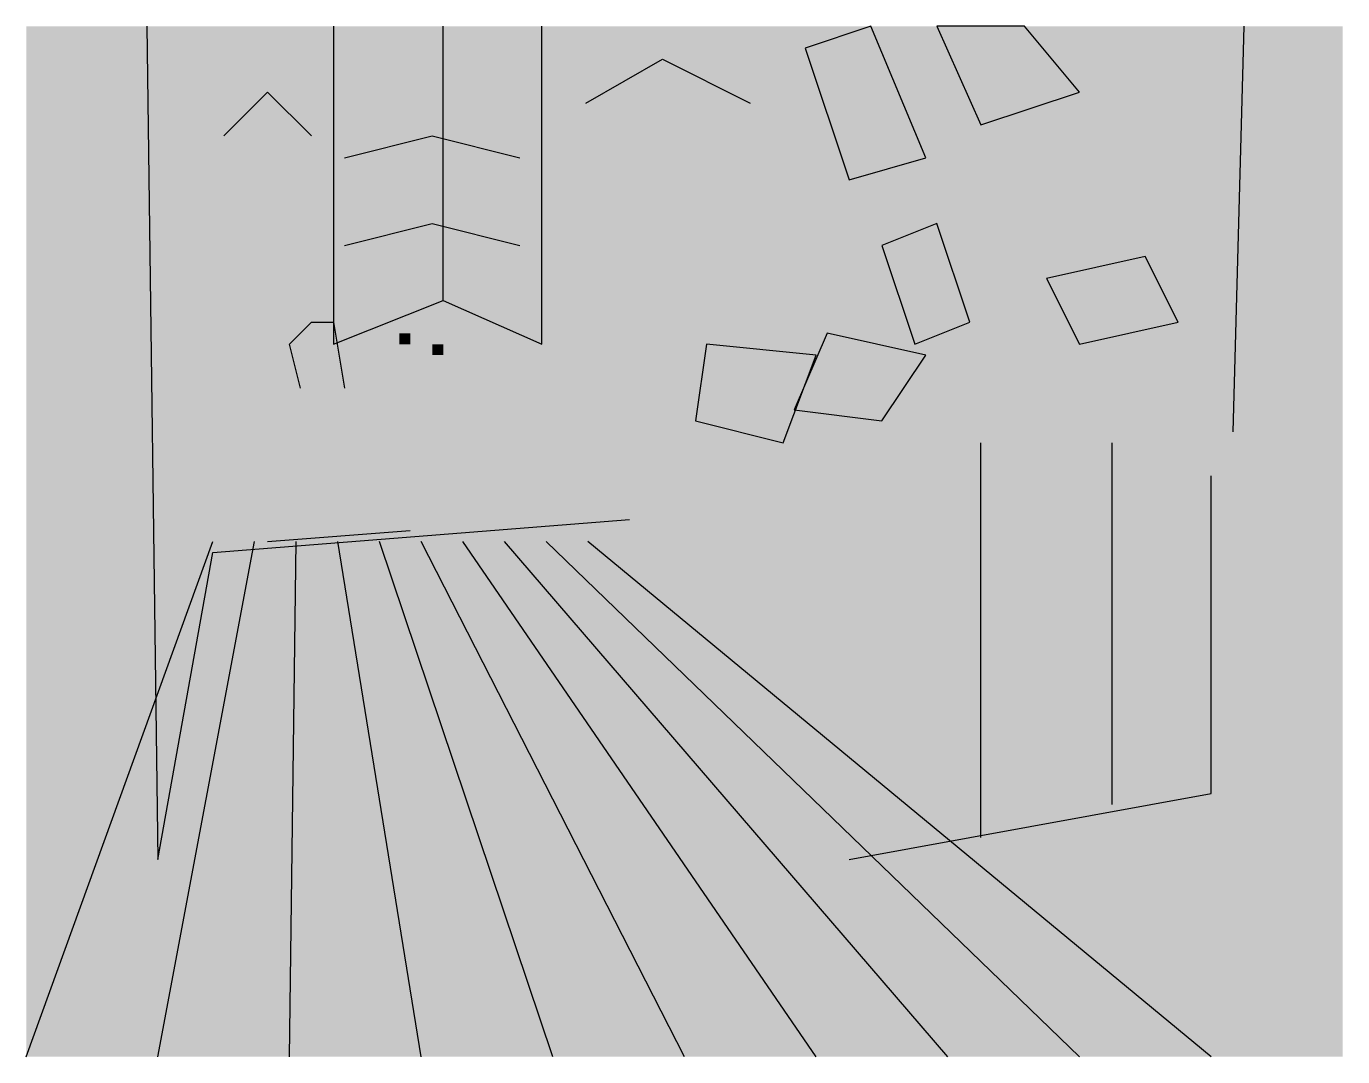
# Model space of a CAD drawing. Extents: x 0 to 120, y 0 to 94.
import ezdxf

# ---------------------------------------------------------------- set-up
doc = ezdxf.new("R2010")
doc.units = 0

msp = doc.modelspace()

# ---------------------------------------------------------------- linework, layer by layer
at = {"layer": '', "color": 0}
for p, q in [((11, 94), (12, 18)), ((28, 94), (28, 65)), ((38, 69), (38, 94)), ((47, 65), (47, 94)), ((77, 94), (71, 92)), ((82, 82), (77, 94)), ((91, 94), (83, 94)), ((83, 94), (87, 85)), ((96, 88), (91, 94)), ((111, 94), (110, 57)), ((71, 92), (75, 80)), ((51, 87), (58, 91)), ((58, 91), (66, 87)), ((18, 84), (22, 88)), ((22, 88), (26, 84)), ((87, 85), (96, 88)), ((29, 82), (37, 84)), ((37, 84), (45, 82)), ((75, 80), (82, 82)), ((29, 74), (37, 76)), ((37, 76), (45, 74)), ((83, 76), (78, 74)), ((86, 67), (83, 76)), ((78, 74), (81, 65)), ((102, 73), (93, 71)), ((105, 67), (102, 73)), ((93, 71), (96, 65)), ((28, 65), (38, 69)), ((38, 69), (47, 65)), ((24, 65), (26, 67)), ((26, 67), (28, 67)), ((28, 67), (29, 61)), ((73, 66), (70, 59)), ((82, 64), (73, 66)), ((81, 65), (86, 67)), ((96, 65), (105, 67)), ((25, 61), (24, 65)), ((62, 65), (61, 58)), ((72, 64), (62, 65)), ((69, 56), (72, 64)), ((78, 58), (82, 64)), ((70, 59), (78, 58)), ((61, 58), (69, 56)), ((87, 20), (87, 56)), ((99, 23), (99, 56)), ((108, 24), (108, 53)), ((17, 46), (55, 49)), ((22, 47), (35, 48)), ((0, 0), (17, 47)), ((12, 0), (20.8, 47)), ((24, 0), (24.6, 47)), ((36, 0), (28.4, 47)), ((48, 0), (32.2, 47)), ((60, 0), (36, 47)), ((72, 0), (39.8, 47)), ((84, 0), (43.6, 47)), ((96, 0), (47.4, 47)), ((108, 0), (51.2, 47)), ((12, 18), (17, 46)), ((75, 18), (108, 24))]:
    msp.add_line(p, q, dxfattribs=at)
for points in [[(0, 0), (120, 0), (0, 94), (120, 94)], [(0, 0), (13, 19), (0, 94), (12, 94)], [(28, 65), (47, 65), (28, 94), (47, 94)], [(75, 80), (77, 94), (71, 92)], [(75, 80), (82, 82), (77, 94)], [(87, 85), (91, 94), (83, 94)], [(87, 85), (96, 88), (91, 94)], [(109, 9), (120, 0), (110, 94), (120, 94)], [(30, 67), (37, 70), (30, 90), (37, 92)], [(39, 70), (45, 68), (39, 92), (45, 90)], [(51, 75), (66, 75), (51, 87), (66, 87)], [(52, 76), (65, 76), (52, 86), (65, 86)], [(18, 71), (26, 71), (18, 84), (26, 84)], [(19, 72), (25, 72), (19, 83), (25, 83)], [(54, 80), (57, 82), (60, 80)], [(52, 76), (65, 76), (52, 80), (65, 80)], [(81, 65), (83, 76), (78, 74)], [(81, 65), (86, 67), (83, 76)], [(96, 65), (102, 73), (93, 71)], [(96, 65), (105, 67), (102, 73)], [(58, 42), (82, 57), (58, 67), (82, 69)], [(59, 43), (81, 58), (59, 66), (81, 68)], [(25, 61), (29, 61), (26, 67), (28, 67)], [(34, 65), (35, 65), (34, 66), (35, 66)], [(70, 59), (78, 58), (73, 66), (82, 64)], [(109, 14), (112, 14), (109, 66), (112, 66)], [(34, 59), (35, 59), (34, 65), (35, 65)], [(37, 64), (38, 64), (37, 65), (38, 65)], [(61, 58), (69, 56), (62, 65), (72, 64)], [(37, 58), (38, 58), (37, 64), (38, 64)], [(72, 10), (76, 10), (72, 63), (76, 63)], [(19, 55), (43, 56), (18, 60), (36, 62)], [(22, 59), (31, 59), (20, 62), (33, 62)], [(19, 41), (39, 42), (18, 60), (42, 56)], [(74, 50), (83, 60), (110, 56), (100, 58)], [(60, 48), (70, 27), (82, 59), (108, 35)], [(58, 43), (77, 12), (83, 57), (114, 19)], [(74, 15), (110, 21), (74, 52), (110, 57)], [(20, 30), (22, 29), (20, 55), (22, 54)], [(36, 30), (38, 29), (36, 55), (38, 54)], [(73, 12), (111, 19), (73, 51), (111, 55)], [(22, 47), (35, 48), (22, 52), (35, 53)], [(62, 43), (70, 27), (86, 53), (106, 34)], [(45, 48), (52, 47), (45, 50), (52, 49)], [(0, 0), (120, 9), (55, 49)], [(0, 0), (55, 49), (17, 46)], [(45, 34), (46.2, 34), (45, 48), (46.2, 48)], [(51, 34), (52.2, 34), (51, 48), (52.2, 48)], [(0, 0), (17, 46), (0, 17)], [(45, 44), (52, 43), (45, 46), (52, 45)], [(4.5, 42.5), (15, 41), (4.5, 45.5), (15, 44)], [(4.5, 21.5), (6.3, 21.5), (4.5, 42.5), (6.3, 42.5)], [(13.5, 21.5), (15.3, 21.5), (13.5, 42.5), (15.3, 42.5)], [(45, 39), (52, 38), (45, 41), (52, 40)], [(4.5, 36.5), (15, 35), (4.5, 39.5), (15, 38)], [(44, 29), (54, 27), (46, 36), (56, 34)], [(45, 17), (46, 17), (45, 34), (46, 34)], [(53, 17), (54, 17), (53, 34), (54, 34)], [(4.5, 29), (15, 27.5), (4.5, 32), (15, 30.5)], [(3, 14), (18, 11), (6, 24.5), (21, 21.5)], [(108, 15), (113, 13), (108, 22), (112, 22)], [(74, 10), (78, 9), (73, 17), (77, 17)], [(0, 0), (120, 0), (120, 9)]]:
    msp.add_solid(points, dxfattribs=at)

doc.saveas('drawing.dxf')
